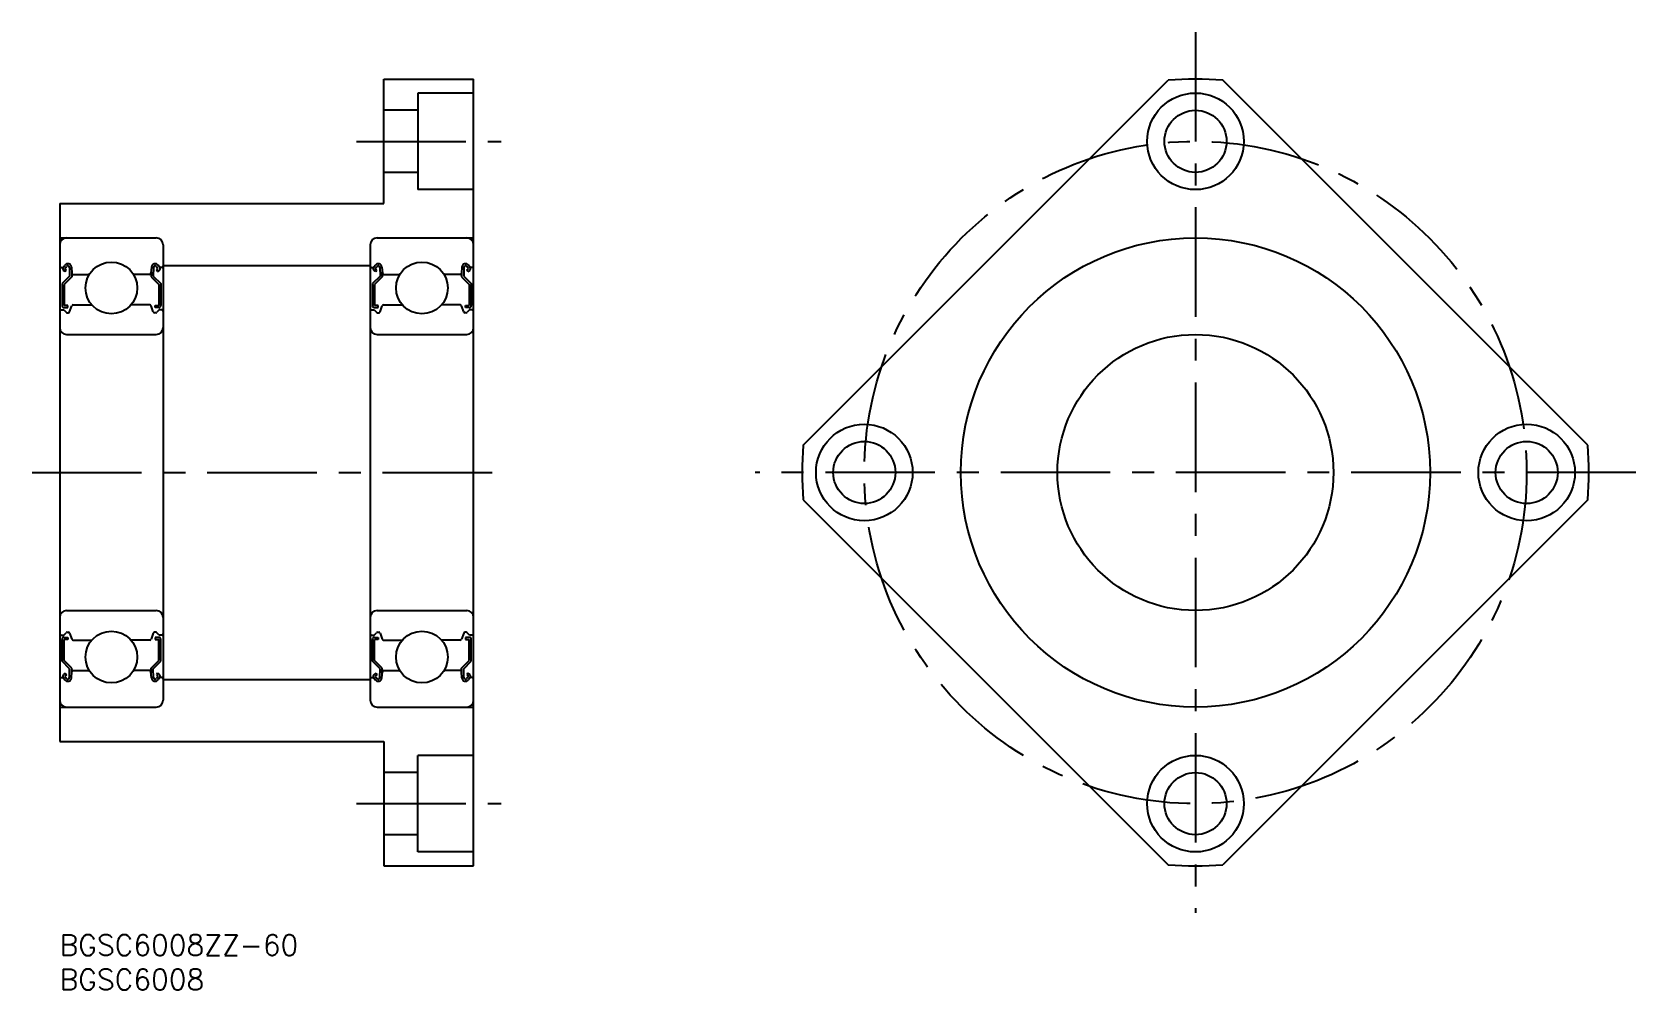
# Model space of a CAD drawing. Extents: x -4 to 228, y -8 to 131.
import ezdxf

# ---------------------------------------------------------------- set-up
doc = ezdxf.new("R2010")
doc.units = 0
doc.header["$LTSCALE"] = 0.5
doc.linetypes.add('CENTER', pattern=[50.8, 31.75, -6.35, 6.35, -6.35])
for name, color, linetype in [('MSM_CENTER', 1, 'CENTER'), ('MSM_CONTINUOUS', 7, 'CONTINUOUS'), ('MSM_PART_NUMBER', 7, 'CONTINUOUS')]:
    doc.layers.add(name, color=color, linetype=linetype)
doc.styles.get("Standard").update_dxf_attribs({"font": 'txt.shx', "height": 3, "bigfont": 'bigfont.shx'})

# ---------------------------------------------------------------- blocks, each defined once
blk = doc.blocks.new('*U1')
at = {"layer": 'MSM_PART_NUMBER'}
blk.add_text('BGSC6008ZZ-60', height=3, dxfattribs=at).set_placement((0, -3))
blk = doc.blocks.new('*U2')
at = {"layer": 'MSM_PART_NUMBER'}
blk.add_text('BGSC6008', height=3, dxfattribs=at).set_placement((0, -8))

msp = doc.modelspace()

# ---------------------------------------------------------------- linework, layer by layer
at = {"layer": 'MSM_CENTER'}
for p, q in [((164.62, 130.84), (164.62, 3.16)), ((43, 115), (64, 115)), ((-4, 67), (64, 67)), ((228.46, 67), (100.78, 67)), ((43, 19), (64, 19))]:
    msp.add_line(p, q, dxfattribs=at)
msp.add_circle((164.62, 67), 48, dxfattribs=at)
at = {"layer": 'MSM_CONTINUOUS'}
for p, q in [((47, 106), (47, 124)), ((47, 124), (60, 124)), ((60, 10), (60, 124)), ((107.76, 70.95), (160.67, 123.86)), ((221.48, 70.95), (168.57, 123.86)), ((60, 122), (51.9, 122)), ((51.9, 122), (51.9, 108)), ((51.9, 119.5), (47, 119.5)), ((51.9, 110.5), (47, 110.5)), ((60, 108), (51.9, 108)), ((0, 106), (47, 106)), ((0, 106), (0, 28)), ((0, 101), (14, 101)), ((15, 100), (15, 34)), ((45, 100), (45, 34)), ((46, 101), (60, 101)), ((0.2, 96.7), (0.5, 96.7)), ((1.44, 95.47), (0.34, 94.37)), ((0.5, 96.7), (0.73, 97.03)), ((0.82, 96.11), (0.57, 96.28)), ((1.74, 95.35), (0.64, 94.25)), ((0.75, 96.53), (0.98, 96.86)), ((0.99, 96.35), (0.75, 96.53)), ((0.82, 96.11), (0.99, 96.35)), ((1.4, 96.73), (1.44, 95.47)), ((1.69, 96.77), (1.77, 95.88)), ((1.74, 96.22), (1.74, 95.35)), ((1.97, 95.7), (4.3, 95.7)), ((13.03, 95.7), (10.7, 95.7)), ((13.31, 96.77), (13.23, 95.88)), ((13.26, 96.22), (13.26, 95.35)), ((13.26, 95.35), (14.36, 94.25)), ((13.6, 96.73), (13.56, 95.47)), ((13.56, 95.47), (14.66, 94.37)), ((14.01, 96.35), (14.25, 96.53)), ((14.18, 96.11), (14.01, 96.35)), ((14.25, 96.53), (14.02, 96.86)), ((14.18, 96.11), (14.43, 96.28)), ((14.5, 96.7), (14.27, 97.03)), ((14.8, 96.7), (14.5, 96.7)), ((15, 97), (45, 97)), ((45.2, 96.7), (45.5, 96.7)), ((46.44, 95.47), (45.34, 94.37)), ((45.5, 96.7), (45.73, 97.03)), ((45.82, 96.11), (45.57, 96.28)), ((46.74, 95.35), (45.64, 94.25)), ((45.75, 96.53), (45.98, 96.86)), ((45.99, 96.35), (45.75, 96.53)), ((45.82, 96.11), (45.99, 96.35)), ((46.4, 96.73), (46.44, 95.47)), ((46.69, 96.77), (46.77, 95.88)), ((46.74, 96.22), (46.74, 95.35)), ((46.97, 95.7), (49.3, 95.7)), ((58.03, 95.7), (55.7, 95.7)), ((58.31, 96.77), (58.23, 95.88)), ((58.26, 96.22), (58.26, 95.35)), ((58.26, 95.35), (59.36, 94.25)), ((58.6, 96.73), (58.56, 95.47)), ((58.56, 95.47), (59.66, 94.37)), ((59.01, 96.35), (59.25, 96.53)), ((59.18, 96.11), (59.01, 96.35)), ((59.25, 96.53), (59.02, 96.86)), ((59.18, 96.11), (59.43, 96.28)), ((59.5, 96.7), (59.27, 97.03)), ((59.8, 96.7), (59.5, 96.7)), ((0.34, 94.37), (0.34, 91.2)), ((0.64, 94.25), (0.64, 91.2)), ((14.36, 94.25), (14.36, 91.2)), ((14.66, 94.37), (14.66, 91.2)), ((45.34, 94.37), (45.34, 91.2)), ((45.64, 94.25), (45.64, 91.2)), ((59.36, 94.25), (59.36, 91.2)), ((59.66, 94.37), (59.66, 91.2)), ((1.16, 91.2), (0.64, 91.2)), ((0.64, 90.9), (1.16, 90.9)), ((1.16, 90.9), (1.16, 91.2)), ((1.43, 90.28), (1.76, 91.17)), ((1.95, 91.3), (4.66, 91.3)), ((13.05, 91.3), (10.34, 91.3)), ((13.57, 90.28), (13.24, 91.17)), ((13.84, 91.2), (14.36, 91.2)), ((13.84, 90.9), (13.84, 91.2)), ((14.36, 90.9), (13.84, 90.9)), ((46.16, 91.2), (45.64, 91.2)), ((45.64, 90.9), (46.16, 90.9)), ((46.16, 90.9), (46.16, 91.2)), ((46.43, 90.28), (46.76, 91.17)), ((46.95, 91.3), (49.66, 91.3)), ((58.05, 91.3), (55.34, 91.3)), ((58.57, 90.28), (58.24, 91.17)), ((58.84, 90.9), (58.84, 91.2)), ((58.84, 91.2), (59.36, 91.2)), ((59.36, 90.9), (58.84, 90.9)), ((0.2, 90.6), (0.6, 90.6)), ((0.6, 90.6), (0.92, 90.22)), ((1.07, 90.15), (1.25, 90.15)), ((13.93, 90.15), (13.75, 90.15)), ((14.4, 90.6), (14.08, 90.22)), ((14.8, 90.6), (14.4, 90.6)), ((45.2, 90.6), (45.6, 90.6)), ((45.6, 90.6), (45.92, 90.22)), ((46.07, 90.15), (46.25, 90.15)), ((58.93, 90.15), (58.75, 90.15)), ((59.4, 90.6), (59.08, 90.22)), ((59.8, 90.6), (59.4, 90.6)), ((1, 87), (14, 87)), ((46, 87), (59, 87)), ((107.76, 63.05), (160.67, 10.14)), ((221.48, 63.05), (168.57, 10.14)), ((1, 47), (14, 47)), ((46, 47), (59, 47)), ((0.2, 43.4), (0.6, 43.4)), ((0.34, 39.63), (0.34, 42.8)), ((0.6, 43.4), (0.92, 43.78)), ((0.64, 43.1), (1.16, 43.1)), ((1.16, 42.8), (0.64, 42.8)), ((0.64, 39.75), (0.64, 42.8)), ((1.07, 43.85), (1.25, 43.85)), ((1.16, 43.1), (1.16, 42.8)), ((1.43, 43.72), (1.76, 42.83)), ((1.95, 42.7), (4.66, 42.7)), ((13.05, 42.7), (10.34, 42.7)), ((13.57, 43.72), (13.24, 42.83)), ((13.93, 43.85), (13.75, 43.85)), ((14.36, 43.1), (13.84, 43.1)), ((13.84, 43.1), (13.84, 42.8)), ((13.84, 42.8), (14.36, 42.8)), ((14.4, 43.4), (14.08, 43.78)), ((14.36, 39.75), (14.36, 42.8)), ((14.8, 43.4), (14.4, 43.4)), ((14.66, 39.63), (14.66, 42.8)), ((45.2, 43.4), (45.6, 43.4)), ((45.34, 39.63), (45.34, 42.8)), ((45.6, 43.4), (45.92, 43.78)), ((45.64, 43.1), (46.16, 43.1)), ((46.16, 42.8), (45.64, 42.8)), ((45.64, 39.75), (45.64, 42.8)), ((46.07, 43.85), (46.25, 43.85)), ((46.16, 43.1), (46.16, 42.8)), ((46.43, 43.72), (46.76, 42.83)), ((46.95, 42.7), (49.66, 42.7)), ((58.05, 42.7), (55.34, 42.7)), ((58.57, 43.72), (58.24, 42.83)), ((58.93, 43.85), (58.75, 43.85)), ((59.36, 43.1), (58.84, 43.1)), ((58.84, 43.1), (58.84, 42.8)), ((58.84, 42.8), (59.36, 42.8)), ((59.4, 43.4), (59.08, 43.78)), ((59.36, 39.75), (59.36, 42.8)), ((59.8, 43.4), (59.4, 43.4)), ((59.66, 39.63), (59.66, 42.8)), ((1.44, 38.53), (0.34, 39.63)), ((1.74, 38.65), (0.64, 39.75)), ((13.26, 38.65), (14.36, 39.75)), ((13.56, 38.53), (14.66, 39.63)), ((46.44, 38.53), (45.34, 39.63)), ((46.74, 38.65), (45.64, 39.75)), ((58.26, 38.65), (59.36, 39.75)), ((58.56, 38.53), (59.66, 39.63)), ((0.2, 37.3), (0.5, 37.3)), ((0.5, 37.3), (0.73, 36.97)), ((0.82, 37.89), (0.57, 37.72)), ((0.99, 37.65), (0.75, 37.47)), ((0.75, 37.47), (0.98, 37.14)), ((0.82, 37.89), (0.99, 37.65)), ((1.4, 37.27), (1.44, 38.53)), ((1.69, 37.23), (1.77, 38.12)), ((1.74, 37.78), (1.74, 38.65)), ((1.97, 38.3), (4.3, 38.3)), ((13.03, 38.3), (10.7, 38.3)), ((13.31, 37.23), (13.23, 38.12)), ((13.26, 37.78), (13.26, 38.65)), ((13.6, 37.27), (13.56, 38.53)), ((14.18, 37.89), (14.01, 37.65)), ((14.01, 37.65), (14.25, 37.47)), ((14.25, 37.47), (14.02, 37.14)), ((14.18, 37.89), (14.43, 37.72)), ((14.5, 37.3), (14.27, 36.97)), ((14.8, 37.3), (14.5, 37.3)), ((45.2, 37.3), (45.5, 37.3)), ((45.5, 37.3), (45.73, 36.97)), ((45.82, 37.89), (45.57, 37.72)), ((45.99, 37.65), (45.75, 37.47)), ((45.75, 37.47), (45.98, 37.14)), ((45.82, 37.89), (45.99, 37.65)), ((46.4, 37.27), (46.44, 38.53)), ((46.69, 37.23), (46.77, 38.12)), ((46.74, 37.78), (46.74, 38.65)), ((46.97, 38.3), (49.3, 38.3)), ((58.03, 38.3), (55.7, 38.3)), ((58.31, 37.23), (58.23, 38.12)), ((58.26, 37.78), (58.26, 38.65)), ((58.6, 37.27), (58.56, 38.53)), ((59.18, 37.89), (59.01, 37.65)), ((59.01, 37.65), (59.25, 37.47)), ((59.25, 37.47), (59.02, 37.14)), ((59.18, 37.89), (59.43, 37.72)), ((59.5, 37.3), (59.27, 36.97)), ((59.8, 37.3), (59.5, 37.3)), ((15, 37), (45, 37)), ((0, 33), (14, 33)), ((46, 33), (60, 33)), ((0, 28), (47, 28)), ((47, 28), (47, 10)), ((51.9, 12), (51.9, 26)), ((60, 26), (51.9, 26)), ((51.9, 23.5), (47, 23.5)), ((51.9, 14.5), (47, 14.5)), ((60, 12), (51.9, 12)), ((47, 10), (60, 10))]:
    msp.add_line(p, q, dxfattribs=at)
for centre, radius in [((164.62, 115), 7), ((164.62, 115), 4.5), ((164.62, 67), 34), ((7.5, 93.75), 3.75), ((52.5, 93.75), 3.75), ((164.62, 67), 20), ((116.62, 67), 7), ((212.62, 67), 7), ((116.62, 67), 4.5), ((212.62, 67), 4.5), ((7.5, 40.25), 3.75), ((52.5, 40.25), 3.75), ((164.62, 19), 7), ((164.62, 19), 4.5)]:
    msp.add_circle(centre, radius, dxfattribs=at)
for centre, radius, start, end in [((164.62, 67), 57, 86.0283, 93.9717), ((1, 100), 1, 90, 180), ((14, 100), 1, 0, 90), ((46, 100), 1, 90, 180), ((59, 100), 1, 0, 90), ((0.2, 96.9), 0.2, 180, 270), ((0.75, 96.53), 0.3, 144.9356, 235.0377), ((1.17, 96.73), 0.53, 5.0651, 144.9356), ((1.17, 96.72), 0.23, 2.1311, 144.9356), ((1.97, 95.9), 0.2, 185.0651, 270), ((13.03, 95.9), 0.2, 270, 354.9349), ((13.83, 96.73), 0.53, 35.0644, 174.9349), ((13.83, 96.72), 0.23, 35.0644, 177.8689), ((14.25, 96.53), 0.3, 304.9623, 35.0644), ((14.8, 96.9), 0.2, 270, 0), ((45.2, 96.9), 0.2, 180, 270), ((45.75, 96.53), 0.3, 144.9356, 235.0377), ((46.17, 96.73), 0.53, 5.0651, 144.9356), ((46.17, 96.72), 0.23, 2.1311, 144.9356), ((46.97, 95.9), 0.2, 185.0651, 270), ((58.03, 95.9), 0.2, 270, 354.9349), ((58.83, 96.73), 0.53, 35.0644, 174.9349), ((58.83, 96.72), 0.23, 35.0644, 177.8689), ((59.25, 96.53), 0.3, 304.9623, 35.0644), ((59.8, 96.9), 0.2, 270, 0), ((0.64, 91.2), 0.3, 180, 270), ((1.95, 91.1), 0.2, 90, 159.9703), ((13.05, 91.1), 0.2, 20.0297, 90), ((14.36, 91.2), 0.3, 270, 0), ((45.64, 91.2), 0.3, 180, 270), ((46.95, 91.1), 0.2, 90, 159.9703), ((58.05, 91.1), 0.2, 20.0297, 90), ((59.36, 91.2), 0.3, 270, 0), ((0.2, 90.4), 0.2, 90, 180), ((1.07, 90.35), 0.2, 219.9991, 270), ((1.25, 90.35), 0.2, 270, 339.9703), ((13.75, 90.35), 0.2, 200.0297, 270), ((13.93, 90.35), 0.2, 270, 320.0009), ((14.8, 90.4), 0.2, 0, 90), ((45.2, 90.4), 0.2, 90, 180), ((46.07, 90.35), 0.2, 219.9991, 270), ((46.25, 90.35), 0.2, 270, 339.9703), ((58.75, 90.35), 0.2, 200.0297, 270), ((58.93, 90.35), 0.2, 270, 320.0009), ((59.8, 90.4), 0.2, 0, 90), ((1, 88), 1, 180, 270), ((14, 88), 1, 270, 0), ((46, 88), 1, 180, 270), ((59, 88), 1, 270, 0), ((164.62, 67), 57, 176.0283, 183.9717), ((164.62, 67), 57, 356.0283, 3.9717), ((1, 46), 1, 90, 180), ((14, 46), 1, 0, 90), ((46, 46), 1, 90, 180), ((59, 46), 1, 0, 90), ((0.2, 43.6), 0.2, 180, 270), ((0.64, 42.8), 0.3, 90, 180), ((1.07, 43.65), 0.2, 90, 140.0009), ((1.25, 43.65), 0.2, 20.0297, 90), ((1.95, 42.9), 0.2, 200.0297, 270), ((13.05, 42.9), 0.2, 270, 339.9703), ((13.75, 43.65), 0.2, 90, 159.9703), ((13.93, 43.65), 0.2, 39.9991, 90), ((14.36, 42.8), 0.3, 0, 90), ((14.8, 43.6), 0.2, 270, 0), ((45.2, 43.6), 0.2, 180, 270), ((45.64, 42.8), 0.3, 90, 180), ((46.07, 43.65), 0.2, 90, 140.0009), ((46.25, 43.65), 0.2, 20.0297, 90), ((46.95, 42.9), 0.2, 200.0297, 270), ((58.05, 42.9), 0.2, 270, 339.9703), ((58.75, 43.65), 0.2, 90, 159.9703), ((58.93, 43.65), 0.2, 39.9991, 90), ((59.36, 42.8), 0.3, 0, 90), ((59.8, 43.6), 0.2, 270, 0), ((0.2, 37.1), 0.2, 90, 180), ((0.75, 37.47), 0.3, 124.9623, 215.0644), ((1.17, 37.27), 0.53, 215.0644, 354.9349), ((1.17, 37.28), 0.23, 215.0644, 357.8689), ((1.97, 38.1), 0.2, 90, 174.9349), ((13.03, 38.1), 0.2, 5.0651, 90), ((13.83, 37.27), 0.53, 185.0651, 324.9356), ((13.83, 37.28), 0.23, 182.1311, 324.9356), ((14.25, 37.47), 0.3, 324.9356, 55.0377), ((14.8, 37.1), 0.2, 0, 90), ((45.2, 37.1), 0.2, 90, 180), ((45.75, 37.47), 0.3, 124.9623, 215.0644), ((46.17, 37.27), 0.53, 215.0644, 354.9349), ((46.17, 37.28), 0.23, 215.0644, 357.8689), ((46.97, 38.1), 0.2, 90, 174.9349), ((58.03, 38.1), 0.2, 5.0651, 90), ((58.83, 37.27), 0.53, 185.0651, 324.9356), ((58.83, 37.28), 0.23, 182.1311, 324.9356), ((59.25, 37.47), 0.3, 324.9356, 55.0377), ((59.8, 37.1), 0.2, 0, 90), ((1, 34), 1, 180, 270), ((14, 34), 1, 270, 0), ((46, 34), 1, 180, 270), ((59, 34), 1, 270, 0), ((164.62, 67), 57, 266.0283, 273.9717)]:
    msp.add_arc(centre, radius, start, end, dxfattribs=at)

# ---------------------------------------------------------------- block references
for name in ['*U1', '*U2']:
    msp.add_blockref(name, (0, 0), dxfattribs=at)

doc.saveas('drawing.dxf')
